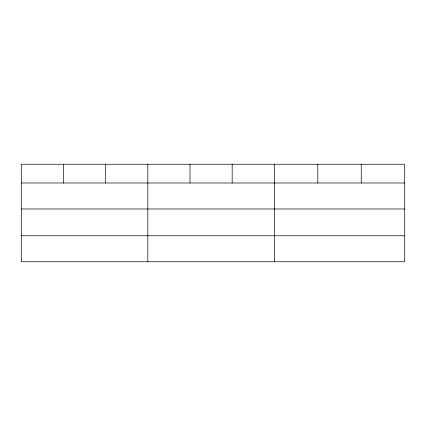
<?xml version="1.0" encoding="UTF-8"?>
<svg xmlns="http://www.w3.org/2000/svg" width="426" height="426" viewBox="0 0 426 426"><rect width="100%" height="100%" fill="white"/><g stroke="black" fill="none" stroke-linecap="round" stroke-linejoin="round"><path stroke-width="0.64" d="M404.7 208.985L404.7 164.244L21.3 164.244L21.3 261.756L404.7 261.756L404.7 208.985L21.3 208.985M21.3 182.994L404.7 182.994M21.3 235.764L404.7 235.764M361.248 164.244L361.248 182.994M317.796 164.244L317.796 182.994M274.344 164.244L274.344 261.756M232.17 164.244L232.17 182.994M189.996 164.244L189.996 182.994M147.822 164.244L147.822 261.756M105.648 164.244L105.648 182.994M63.474 164.244L63.474 182.994"/></g></svg>
